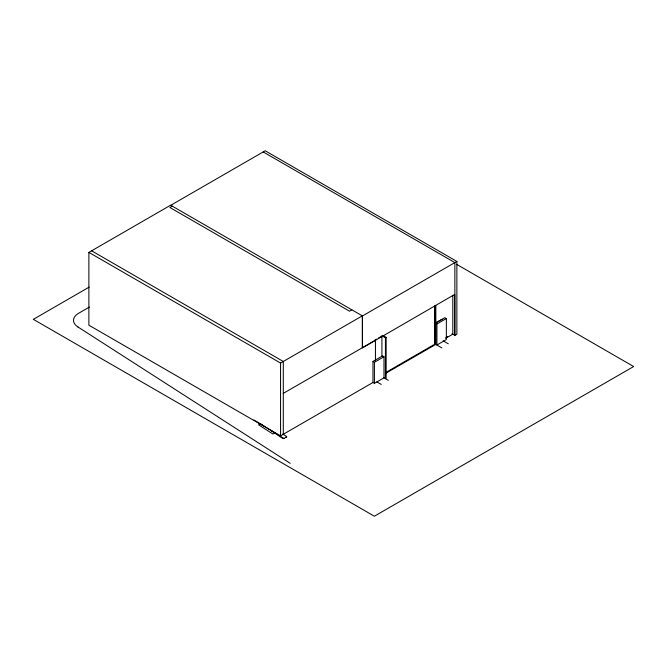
<?xml version="1.0" encoding="UTF-8"?>
<svg xmlns="http://www.w3.org/2000/svg" width="667" height="667" viewBox="0 0 667 667"><rect width="100%" height="100%" fill="white"/><g stroke="black" fill="none" stroke-linecap="round" stroke-linejoin="round"><path stroke-width="1" d="M372.753 382.616L280.557 435.851L88.878 325.188L88.878 252.393L170.644 205.194L362.473 315.941L456.87 261.439L456.87 334.225L454.869 335.384L452.018 333.742M170.794 205.278L265.199 150.775L456.87 261.439M172.269 206.128L169.902 207.495L349.516 311.197L351.884 309.83M89.17 287.11L33.35 319.343L374.37 516.225L633.65 366.533L456.82 264.44M89.37 307.062L78.564 313.307A17.2 9.93 0 0 0 77.964 326.988M88.878 252.393L280.557 363.056L362.314 315.85L362.314 347.757M374.829 340.153L376.597 339.128M378.372 338.102L381.032 336.568M283.292 393.388L375.438 340.187L375.438 360.63M385.426 337.785L386.151 337.369L386.151 378.239L385.426 378.656L385.426 337.785L381.841 335.709M435.243 306.161L435.243 323.003L442.221 319.235M435.468 323.128L444.889 317.692L446.348 318.534L446.348 339.603L436.927 345.047L436.927 323.979L446.348 318.534M372.97 361.431L382.524 355.911L383.984 356.753L383.984 377.822L374.429 383.342L372.97 382.499L372.97 361.431L374.429 362.273L383.984 356.753M434.859 305.995L434.859 343.813M445.931 337.419L447.674 336.418M385.668 372.57L435.134 344.005L435.117 305.744M445.648 338.327L452.801 334.192L452.801 295.356M385.434 373.47L435.834 344.372M441.879 347.907L434.826 343.83M260.497 423.803L258.579 424.804L272.895 434L274.821 433M271.169 430.657L282.091 438.044L283.567 438.619L286.376 437.16L286.735 436.568L282.791 434.042M263.19 151.934L454.869 262.598L454.869 335.384M435.243 323.003L436.927 323.979M443.088 340.804L448.299 343.813M383.458 335.809L386.151 337.369M383.633 377.622L388.302 380.315M376.847 381.883L381.216 384.409M91.621 250.817L283.292 361.481L283.292 434.267M286.193 436.852L286.652 437.152L285.901 437.41M283.884 438.452L265.032 426.713M259.822 423.37L264.149 426.155L253.944 419.96M77.906 326.947L290.203 463.315M454.719 335.301L454.719 294.414L362.473 347.849L362.473 315.941M435.834 305.536L435.801 344.397M435.468 305.303L435.468 344.197M381.916 336.06L381.916 356.562M374.429 362.273L374.429 383.342M280.557 363.056L280.557 435.851"/></g></svg>
